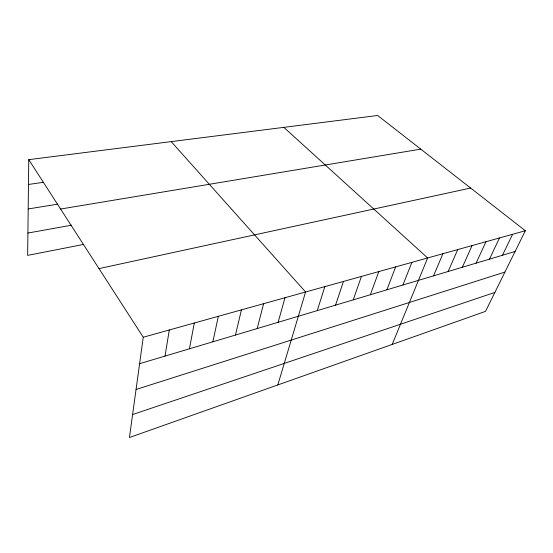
<?xml version="1.0" encoding="UTF-8"?>
<svg xmlns="http://www.w3.org/2000/svg" width="553" height="553" viewBox="0 0 553 553"><rect width="100%" height="100%" fill="white"/><g stroke="black" fill="none" stroke-linecap="round" stroke-linejoin="round"><path stroke-width="0.83" d="M28.763 159.651L143.248 337.24L129.437 437.513L485.506 311.374L525.35 230.739L377.644 115.487L28.763 159.651L27.65 255.382L83.835 244.378M165.008 356.104L169.308 329.975M189.416 348.812L194.317 323.007M212.877 341.795L218.338 316.309M235.46 335.049L241.419 309.874M257.193 328.558L263.622 303.687M278.138 322.295L284.995 297.728M277.82 384.95L305.588 291.991L171.195 141.623M317.256 310.606L324.86 286.62M335.54 305.145L343.468 281.436M353.222 299.864L361.441 276.424M370.33 294.749L378.826 271.578M386.893 289.8L395.637 266.892M402.93 285.009L411.902 262.357M392.195 344.429L427.656 257.968L283.841 127.363M433.538 275.864L442.918 253.709M448.151 271.495L457.711 249.59M462.336 267.258L472.062 245.594M476.098 263.145L485.976 241.709M489.474 259.15L499.49 237.949M502.463 255.265L512.603 234.292M132.602 414.536L494.88 292.413M136.052 389.478L504.93 272.069M139.605 363.694L515.092 251.491M143.248 337.24L525.35 230.739M99.001 268.606L470.638 188.048M27.913 233.041L71.496 225.202M60.595 209.027L420.764 149.13M28.189 208.951L57.823 204.14M28.473 184.467L43.59 182.283"/></g></svg>
